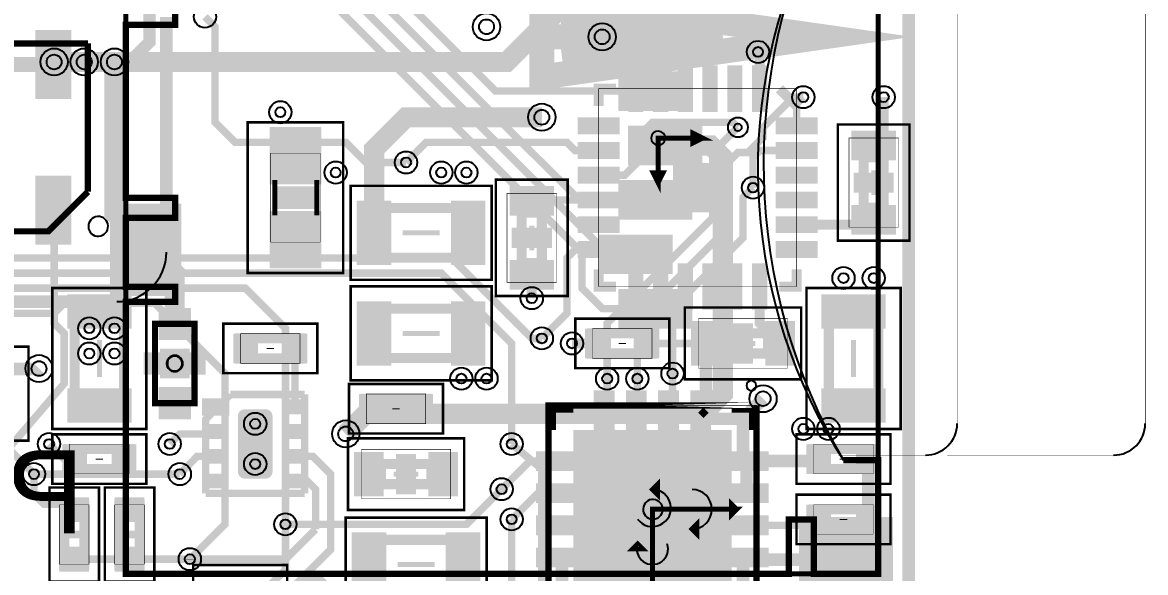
# Model space of a CAD drawing. Extents: x -347 to 2944, y -33 to 1648.
# Drawn here: x 2051 to 2944, y 454 to 891 of the extents above; entities that cross this region are included whole.
import ezdxf

# ---------------------------------------------------------------- set-up
doc = ezdxf.new("R2010")
doc.units = 9
for name, color, linetype, true_color in [('BoardOutline', 7, 'Continuous', 0xff00ff), ('BottomLayer', 7, 'Continuous', 0x0000ff), ('BottomPasteMaskLayer', 7, 'Continuous', 0x800000), ('BottomSilkLayer', 7, 'Continuous', 0x808000), ('BottomSolderMaskLayer', 7, 'Continuous', 0xaa00ff), ('Document', 7, 'Continuous', 0xffffff), ('Hole', 7, 'Continuous', 0x222222), ('Inner2', 7, 'Continuous', 0x008000), ('Inner3', 7, 'Continuous', 0x00ff00), ('Multi-Layer', 7, 'Continuous', 0xc0c0c0), ('TopLayer', 7, 'Continuous', 0xff0000), ('TopPasteMaskLayer', 7, 'Continuous', 0x808080), ('TopSilkLayer', 7, 'Continuous', 0xffff00), ('TopSolderMaskLayer', 7, 'Continuous', 0x800080)]:
    doc.layers.add(name, color=color, linetype=linetype, true_color=true_color)
doc.styles.get("Standard").update_dxf_attribs({"font": 'arial.ttf'})

msp = doc.modelspace()

# ---------------------------------------------------------------- hatches: boundary and pattern name
at = {"layer": 'BottomLayer'}
for points in [[(2532.64, 864.41), (2532.64, 895.9), (2591.7, 895.9), (2591.7, 864.41)], [(2061.52, 832.48), (2061.52, 883.66), (2089.08, 883.66), (2089.08, 832.48)], [(2524.77, 821.1), (2524.77, 852.6), (2583.82, 852.6), (2583.82, 821.1)], [(2532.64, 777.79), (2532.64, 809.29), (2591.7, 809.29), (2591.7, 777.79)], [(2061.52, 716.34), (2061.52, 767.52), (2089.08, 767.52), (2089.08, 716.34)], [(2524.77, 734.49), (2524.77, 765.98), (2583.82, 765.98), (2583.82, 734.49)], [(2121.22, 675.04), (2121.22, 745.91), (2176.34, 745.91), (2176.34, 675.04)], [(2509.02, 691.18), (2509.02, 722.68), (2568.07, 722.68), (2568.07, 691.18)], [(2524.77, 647.87), (2524.77, 679.37), (2583.82, 679.37), (2583.82, 647.87)], [(2668.47, 442.76), (2668.47, 497.87), (2743.27, 497.87), (2743.27, 442.76)]]:
    msp.add_hatch(color=256, dxfattribs=at).paths.add_polyline_path(points)
at = {"layer": 'BottomPasteMaskLayer'}
for points in [[(2061.52, 832.48), (2061.52, 883.66), (2089.08, 883.66), (2089.08, 832.48)], [(2061.52, 716.34), (2061.52, 767.52), (2089.08, 767.52), (2089.08, 716.34)], [(2121.22, 675.04), (2121.22, 745.91), (2176.34, 745.91), (2176.34, 675.04)]]:
    msp.add_hatch(color=256, dxfattribs=at).paths.add_polyline_path(points)
at = {"layer": 'BottomSolderMaskLayer'}
for points in [[(2060.98, 830.62), (2060.98, 885.52), (2089.62, 885.52), (2089.62, 830.62)], [(2060.98, 714.48), (2060.98, 769.38), (2089.62, 769.38), (2089.62, 714.48)], [(2120.44, 673.75), (2120.44, 747.19), (2177.12, 747.19), (2177.12, 673.75)], [(2183.82, 631.83), (2183.82, 608.17), (2160.18, 608.17), (2160.18, 631.83)]]:
    msp.add_hatch(color=256, dxfattribs=at).paths.add_polyline_path(points)
at = {"layer": 'Document'}
for points in [[(2739.99, 780), (2739.99, 792), (2715.99, 792), (2715.99, 780)], [(2739.99, 780), (2739.99, 792), (2715.99, 792), (2715.99, 780)], [(2249.5, 785), (2249.5, 765.31), (2286.9, 765.31), (2286.9, 785)], [(2568.31, 779.68), (2568.31, 740.31), (2607.68, 740.31), (2607.68, 779.68)], [(2576.18, 771.81), (2576.18, 748.19), (2599.81, 748.19), (2599.81, 771.81)], [(2743.99, 756), (2743.99, 772), (2711.99, 772), (2711.99, 756)], [(2739.81, 756.13), (2739.81, 771.87), (2716.18, 771.87), (2716.18, 756.13)], [(2256.18, 759.87), (2256.18, 744.13), (2279.81, 744.13), (2279.81, 759.87)], [(2328.63, 700.33), (2344.37, 700.33), (2344.37, 747.67), (2328.63, 747.67)], [(2391.62, 700.33), (2407.37, 700.33), (2407.37, 747.67), (2391.62, 747.67)], [(2444, 748), (2444, 736), (2468, 736), (2468, 748)], [(2739.99, 736), (2739.99, 748), (2715.99, 748), (2715.99, 736)], [(2249.5, 739), (2249.5, 719.31), (2286.9, 719.31), (2286.9, 739)], [(2440, 728), (2440, 712), (2472, 712), (2472, 728)], [(2444.18, 727.87), (2444.18, 712.13), (2467.81, 712.13), (2467.81, 727.87)], [(2444, 704), (2444, 692), (2468, 692), (2468, 704)], [(2444, 704), (2444, 692), (2468, 692), (2468, 704)], [(2135.67, 647.62), (2135.67, 663.37), (2088.33, 663.37), (2088.33, 647.62)], [(2328.63, 620.33), (2344.37, 620.33), (2344.37, 667.67), (2328.63, 667.67)], [(2391.62, 620.33), (2407.37, 620.33), (2407.37, 667.67), (2391.62, 667.67)], [(2735.66, 647.62), (2735.66, 663.37), (2688.33, 663.37), (2688.33, 647.62)], [(2232, 644), (2220, 644), (2220, 620), (2232, 620)], [(2276, 644), (2264, 644), (2264, 620), (2276, 620)], [(2511.99, 648), (2500, 648), (2500, 624), (2511.99, 624)], [(2555.99, 648), (2543.99, 648), (2543.99, 624), (2555.99, 624)], [(2595.99, 624), (2607.99, 624), (2607.99, 648), (2595.99, 648)], [(2615.99, 620), (2631.99, 620), (2631.99, 652), (2615.99, 652)], [(2616.12, 624.19), (2631.86, 624.19), (2631.86, 647.81), (2616.12, 647.81)], [(2639.99, 624), (2651.99, 624), (2651.99, 648), (2639.99, 648)], [(2639.99, 624), (2651.99, 624), (2651.99, 648), (2639.99, 648)], [(2135.67, 584.63), (2135.67, 600.38), (2088.33, 600.38), (2088.33, 584.63)], [(2735.66, 584.63), (2735.66, 600.38), (2688.33, 600.38), (2688.33, 584.63)], [(2320, 572), (2332, 572), (2332, 596), (2320, 596)], [(2364, 572), (2376, 572), (2376, 596), (2364, 596)], [(2489, 566.99), (2489, 441.01), (2614.99, 441.01), (2614.99, 566.99)], [(2096, 556), (2084, 556), (2084, 532), (2096, 532)], [(2140, 556), (2128, 556), (2128, 532), (2140, 532)], [(2675.99, 532), (2687.99, 532), (2687.99, 556), (2675.99, 556)], [(2719.99, 532), (2731.99, 532), (2731.99, 556), (2719.99, 556)], [(2348, 516), (2364, 516), (2364, 548), (2348, 548)], [(2328, 520), (2340, 520), (2340, 544), (2328, 544)], [(2348.13, 520.19), (2363.87, 520.19), (2363.87, 543.81), (2348.13, 543.81)], [(2372, 520), (2384, 520), (2384, 544), (2372, 544)], [(2372, 520), (2384, 520), (2384, 544), (2372, 544)], [(2080, 512), (2080, 500), (2104, 500), (2104, 512)], [(2124, 512), (2124, 500), (2148, 500), (2148, 512)], [(2675.99, 484), (2687.99, 484), (2687.99, 508), (2675.99, 508)], [(2719.99, 484), (2731.99, 484), (2731.99, 508), (2719.99, 508)], [(2324.63, 436.33), (2340.37, 436.33), (2340.37, 483.67), (2324.63, 483.67)], [(2387.62, 436.33), (2403.37, 436.33), (2403.37, 483.67), (2387.62, 483.67)], [(2080, 468), (2080, 456), (2104, 456), (2104, 468)], [(2124, 468), (2124, 456), (2148, 456), (2148, 468)]]:
    msp.add_hatch(color=256, dxfattribs=at).paths.add_polyline_path(points)
at = {"layer": 'Multi-Layer'}
msp.add_hatch(color=256, dxfattribs=at).paths.add_polyline_path([(2182.82, 630.83), (2182.82, 609.17), (2161.18, 609.17), (2161.18, 630.83)])
at = {"layer": 'TopLayer'}
for points in [[(2533.07, 822.99), (2533.07, 854.49), (2544.49, 854.49), (2544.49, 822.99)], [(2552.76, 822.99), (2552.76, 854.49), (2564.18, 854.49), (2564.18, 822.99)], [(2572.44, 822.99), (2572.44, 854.49), (2583.86, 854.49), (2583.86, 822.99)], [(2592.13, 822.99), (2592.13, 854.49), (2603.55, 854.49), (2603.55, 822.99)], [(2611.81, 822.99), (2611.81, 854.49), (2623.23, 854.49), (2623.23, 822.99)], [(2631.5, 822.99), (2631.5, 854.49), (2642.92, 854.49), (2642.92, 822.99)], [(2493.5, 814.92), (2525, 814.92), (2525, 803.5), (2493.5, 803.5)], [(2682.48, 803.5), (2650.98, 803.5), (2650.98, 814.92), (2682.48, 814.92)], [(2287.68, 807.12), (2287.68, 763.8), (2248.32, 763.8), (2248.32, 807.12)], [(2710.28, 781.71), (2710.28, 805.34), (2745.71, 805.34), (2745.71, 781.71)], [(2493.5, 795.24), (2525, 795.24), (2525, 783.82), (2493.5, 783.82)], [(2682.48, 783.82), (2650.98, 783.82), (2650.98, 795.24), (2682.48, 795.24)], [(2568.31, 779.68), (2568.31, 740.31), (2607.68, 740.31), (2607.68, 779.68)], [(2493.5, 775.55), (2525, 775.55), (2525, 764.13), (2493.5, 764.13)], [(2682.48, 764.13), (2650.98, 764.13), (2650.98, 775.55), (2682.48, 775.55)], [(2473.71, 761.34), (2473.71, 737.72), (2438.28, 737.72), (2438.28, 761.34)], [(2493.5, 755.87), (2525, 755.87), (2525, 744.45), (2493.5, 744.45)], [(2682.48, 744.45), (2650.98, 744.45), (2650.98, 755.87), (2682.48, 755.87)], [(2316.81, 749.59), (2344.37, 749.59), (2344.37, 698.41), (2316.81, 698.41)], [(2391.62, 749.59), (2419.18, 749.59), (2419.18, 698.41), (2391.62, 698.41)], [(2710.28, 722.66), (2710.28, 746.28), (2745.71, 746.28), (2745.71, 722.66)], [(2287.68, 740.19), (2287.68, 696.88), (2248.32, 696.88), (2248.32, 740.19)], [(2493.5, 736.18), (2525, 736.18), (2525, 724.76), (2493.5, 724.76)], [(2682.48, 724.76), (2650.98, 724.76), (2650.98, 736.18), (2682.48, 736.18)], [(2493.5, 716.5), (2525, 716.5), (2525, 705.08), (2493.5, 705.08)], [(2682.48, 705.08), (2650.98, 705.08), (2650.98, 716.5), (2682.48, 716.5)], [(2473.71, 702.28), (2473.71, 678.66), (2438.28, 678.66), (2438.28, 702.28)], [(2544.49, 697.01), (2544.49, 665.51), (2533.07, 665.51), (2533.07, 697.01)], [(2564.18, 697.01), (2564.18, 665.51), (2552.76, 665.51), (2552.76, 697.01)], [(2583.86, 697.01), (2583.86, 665.51), (2572.44, 665.51), (2572.44, 697.01)], [(2603.55, 697.01), (2603.55, 665.51), (2592.13, 665.51), (2592.13, 697.01)], [(2623.23, 697.01), (2623.23, 665.51), (2611.81, 665.51), (2611.81, 697.01)], [(2642.92, 697.01), (2642.92, 665.51), (2631.5, 665.51), (2631.5, 697.01)], [(2086.41, 647.62), (2086.41, 675.18), (2137.59, 675.18), (2137.59, 647.62)], [(2686.4, 647.62), (2686.4, 675.18), (2737.59, 675.18), (2737.59, 647.62)], [(2183.81, 663.3), (2183.81, 639.68), (2160.19, 639.68), (2160.19, 663.3)], [(2316.81, 669.59), (2344.37, 669.59), (2344.37, 618.41), (2316.81, 618.41)], [(2391.62, 669.59), (2419.18, 669.59), (2419.18, 618.41), (2391.62, 618.41)], [(2582.66, 653.72), (2606.28, 653.72), (2606.28, 618.28), (2582.66, 618.28)], [(2641.71, 653.72), (2665.33, 653.72), (2665.33, 618.28), (2641.71, 618.28)], [(2238.15, 620.19), (2218.47, 620.19), (2218.47, 643.81), (2238.15, 643.81)], [(2277.52, 620.19), (2257.84, 620.19), (2257.84, 643.81), (2277.52, 643.81)], [(2518.15, 624.19), (2498.47, 624.19), (2498.47, 647.81), (2518.15, 647.81)], [(2557.52, 624.19), (2537.84, 624.19), (2537.84, 647.81), (2557.52, 647.81)], [(2164.12, 627.88), (2164.12, 612.12), (2148.38, 612.12), (2148.38, 627.88)], [(2195.61, 627.88), (2195.61, 612.12), (2179.87, 612.12), (2179.87, 627.88)], [(2086.41, 572.82), (2086.41, 600.38), (2137.59, 600.38), (2137.59, 572.82)], [(2183.81, 600.31), (2183.81, 576.69), (2160.19, 576.69), (2160.19, 600.31)], [(2686.4, 572.82), (2686.4, 600.38), (2737.59, 600.38), (2737.59, 572.82)], [(2194.66, 591.44), (2214.34, 591.44), (2214.34, 579.62), (2194.66, 579.62)], [(2257.65, 589.07), (2257.67, 589.35), (2257.72, 589.63), (2257.8, 589.91), (2257.92, 590.17), (2258.07, 590.41), (2258.24, 590.64), (2258.44, 590.84), (2258.67, 591.01), (2258.91, 591.16), (2259.17, 591.28), (2259.45, 591.36), (2259.73, 591.41), (2260.01, 591.43), (2274.97, 591.43), (2275.26, 591.41), (2275.54, 591.36), (2275.81, 591.28), (2276.07, 591.16), (2276.31, 591.01), (2276.54, 590.84), (2276.74, 590.64), (2276.92, 590.41), (2277.06, 590.17), (2277.18, 589.91), (2277.27, 589.63), (2277.32, 589.35), (2277.33, 589.07), (2277.33, 581.98), (2277.32, 581.7), (2277.27, 581.42), (2277.18, 581.15), (2277.06, 580.89), (2276.92, 580.64), (2276.74, 580.42), (2276.54, 580.21), (2276.31, 580.04), (2276.07, 579.89), (2275.81, 579.77), (2275.54, 579.69), (2275.26, 579.64), (2274.97, 579.62), (2260.01, 579.62), (2259.73, 579.64), (2259.45, 579.69), (2259.17, 579.77), (2258.91, 579.89), (2258.67, 580.04), (2258.44, 580.21), (2258.24, 580.42), (2258.07, 580.64), (2257.92, 580.89), (2257.8, 581.15), (2257.72, 581.42), (2257.67, 581.7), (2257.65, 581.98)], [(2318.47, 595.81), (2338.15, 595.81), (2338.15, 572.19), (2318.47, 572.19)], [(2357.84, 595.81), (2377.52, 595.81), (2377.52, 572.19), (2357.84, 572.19)], [(2521.49, 596.51), (2521.49, 561.09), (2505.74, 561.09), (2505.74, 596.51)], [(2547.08, 596.51), (2547.08, 561.09), (2531.32, 561.09), (2531.32, 596.51)], [(2572.66, 596.51), (2572.66, 561.09), (2556.91, 561.09), (2556.91, 596.51)], [(2598.25, 596.51), (2598.25, 561.09), (2582.51, 561.09), (2582.51, 596.51)], [(2222.22, 578.05), (2222.26, 578.71), (2222.38, 579.37), (2222.57, 580), (2222.85, 580.61), (2223.19, 581.18), (2223.6, 581.7), (2224.07, 582.17), (2224.6, 582.58), (2225.17, 582.93), (2225.77, 583.2), (2226.41, 583.4), (2227.06, 583.52), (2227.73, 583.56), (2244.26, 583.56), (2244.93, 583.52), (2245.58, 583.4), (2246.22, 583.2), (2246.82, 582.93), (2247.39, 582.58), (2247.92, 582.17), (2248.39, 581.7), (2248.8, 581.18), (2249.14, 580.61), (2249.42, 580), (2249.61, 579.37), (2249.73, 578.71), (2249.78, 578.05), (2249.78, 533.95), (2249.73, 533.29), (2249.61, 532.63), (2249.42, 532), (2249.14, 531.39), (2248.8, 530.82), (2248.39, 530.3), (2247.92, 529.83), (2247.39, 529.42), (2246.82, 529.07), (2246.22, 528.8), (2245.58, 528.6), (2244.93, 528.48), (2244.26, 528.44), (2227.73, 528.44), (2227.06, 528.48), (2226.41, 528.6), (2225.77, 528.8), (2225.17, 529.07), (2224.6, 529.42), (2224.07, 529.83), (2223.6, 530.3), (2223.19, 530.82), (2222.85, 531.39), (2222.57, 532), (2222.38, 532.63), (2222.26, 533.29), (2222.22, 533.95)], [(2194.66, 569.38), (2194.67, 569.67), (2194.73, 569.95), (2194.81, 570.22), (2194.93, 570.48), (2195.08, 570.73), (2195.25, 570.95), (2195.45, 571.15), (2195.68, 571.33), (2195.92, 571.48), (2196.18, 571.59), (2196.45, 571.68), (2196.73, 571.73), (2197.02, 571.75), (2211.98, 571.75), (2212.26, 571.73), (2212.55, 571.68), (2212.82, 571.59), (2213.08, 571.48), (2213.32, 571.33), (2213.55, 571.15), (2213.75, 570.95), (2213.92, 570.73), (2214.07, 570.48), (2214.19, 570.22), (2214.27, 569.95), (2214.32, 569.67), (2214.34, 569.38), (2214.34, 562.3), (2214.32, 562.01), (2214.27, 561.73), (2214.19, 561.46), (2214.07, 561.2), (2213.92, 560.96), (2213.75, 560.73), (2213.55, 560.53), (2213.32, 560.35), (2213.08, 560.21), (2212.82, 560.09), (2212.55, 560), (2212.26, 559.95), (2211.98, 559.94), (2197.02, 559.94), (2196.73, 559.95), (2196.45, 560), (2196.18, 560.09), (2195.92, 560.21), (2195.68, 560.35), (2195.45, 560.53), (2195.25, 560.73), (2195.08, 560.96), (2194.93, 561.2), (2194.81, 561.46), (2194.73, 561.73), (2194.67, 562.01), (2194.66, 562.3)], [(2257.65, 569.38), (2257.67, 569.67), (2257.72, 569.95), (2257.8, 570.22), (2257.92, 570.48), (2258.07, 570.73), (2258.24, 570.95), (2258.44, 571.15), (2258.67, 571.33), (2258.91, 571.48), (2259.17, 571.59), (2259.45, 571.68), (2259.73, 571.73), (2260.01, 571.75), (2274.97, 571.75), (2275.26, 571.73), (2275.54, 571.68), (2275.81, 571.59), (2276.07, 571.48), (2276.31, 571.33), (2276.54, 571.15), (2276.74, 570.95), (2276.92, 570.73), (2277.06, 570.48), (2277.18, 570.22), (2277.27, 569.95), (2277.32, 569.67), (2277.33, 569.38), (2277.33, 562.3), (2277.32, 562.01), (2277.27, 561.73), (2277.18, 561.46), (2277.06, 561.2), (2276.92, 560.96), (2276.74, 560.73), (2276.54, 560.53), (2276.31, 560.35), (2276.07, 560.21), (2275.81, 560.09), (2275.54, 560), (2275.26, 559.95), (2274.97, 559.94), (2260.01, 559.94), (2259.73, 559.95), (2259.45, 560), (2259.17, 560.09), (2258.91, 560.21), (2258.67, 560.35), (2258.44, 560.53), (2258.24, 560.73), (2258.07, 560.96), (2257.92, 561.2), (2257.8, 561.46), (2257.72, 561.73), (2257.67, 562.01), (2257.65, 562.3)], [(2102.15, 532.19), (2082.47, 532.19), (2082.47, 555.81), (2102.15, 555.81)], [(2141.52, 532.19), (2121.84, 532.19), (2121.84, 555.81), (2141.52, 555.81)], [(2674.47, 555.81), (2694.15, 555.81), (2694.15, 532.19), (2674.47, 532.19)], [(2713.84, 555.81), (2733.52, 555.81), (2733.52, 532.19), (2713.84, 532.19)], [(2194.66, 549.7), (2194.67, 549.98), (2194.73, 550.26), (2194.81, 550.54), (2194.93, 550.8), (2195.08, 551.04), (2195.25, 551.27), (2195.45, 551.47), (2195.68, 551.64), (2195.92, 551.79), (2196.18, 551.91), (2196.45, 551.99), (2196.73, 552.04), (2197.02, 552.06), (2211.98, 552.06), (2212.26, 552.04), (2212.55, 551.99), (2212.82, 551.91), (2213.08, 551.79), (2213.32, 551.64), (2213.55, 551.47), (2213.75, 551.27), (2213.92, 551.04), (2214.07, 550.8), (2214.19, 550.54), (2214.27, 550.26), (2214.32, 549.98), (2214.34, 549.7), (2214.34, 542.61), (2214.32, 542.33), (2214.27, 542.05), (2214.19, 541.78), (2214.07, 541.52), (2213.92, 541.27), (2213.75, 541.05), (2213.55, 540.84), (2213.32, 540.67), (2213.08, 540.52), (2212.82, 540.4), (2212.55, 540.32), (2212.26, 540.27), (2211.98, 540.25), (2197.02, 540.25), (2196.73, 540.27), (2196.45, 540.32), (2196.18, 540.4), (2195.92, 540.52), (2195.68, 540.67), (2195.45, 540.84), (2195.25, 541.05), (2195.08, 541.27), (2194.93, 541.52), (2194.81, 541.78), (2194.73, 542.05), (2194.67, 542.33), (2194.66, 542.61)], [(2257.65, 549.7), (2257.67, 549.98), (2257.72, 550.26), (2257.8, 550.54), (2257.92, 550.8), (2258.07, 551.04), (2258.24, 551.27), (2258.44, 551.47), (2258.67, 551.64), (2258.91, 551.79), (2259.17, 551.91), (2259.45, 551.99), (2259.73, 552.04), (2260.01, 552.06), (2274.97, 552.06), (2275.26, 552.04), (2275.54, 551.99), (2275.81, 551.91), (2276.07, 551.79), (2276.31, 551.64), (2276.54, 551.47), (2276.74, 551.27), (2276.92, 551.04), (2277.06, 550.8), (2277.18, 550.54), (2277.27, 550.26), (2277.32, 549.98), (2277.33, 549.7), (2277.33, 542.61), (2277.32, 542.33), (2277.27, 542.05), (2277.18, 541.78), (2277.06, 541.52), (2276.92, 541.27), (2276.74, 541.05), (2276.54, 540.84), (2276.31, 540.67), (2276.07, 540.52), (2275.81, 540.4), (2275.54, 540.32), (2275.26, 540.27), (2274.97, 540.25), (2260.01, 540.25), (2259.73, 540.27), (2259.45, 540.32), (2259.17, 540.4), (2258.91, 540.52), (2258.67, 540.67), (2258.44, 540.84), (2258.24, 541.05), (2258.07, 541.27), (2257.92, 541.52), (2257.8, 541.78), (2257.72, 542.05), (2257.67, 542.33), (2257.65, 542.61)], [(2314.66, 549.72), (2338.28, 549.72), (2338.28, 514.28), (2314.66, 514.28)], [(2373.71, 549.72), (2397.33, 549.72), (2397.33, 514.28), (2373.71, 514.28)], [(2494.91, 550.26), (2494.91, 534.51), (2459.48, 534.51), (2459.48, 550.26)], [(2644.51, 550.26), (2644.51, 534.51), (2609.08, 534.51), (2609.08, 550.26)], [(2194.66, 530.01), (2194.67, 530.3), (2194.73, 530.58), (2194.81, 530.85), (2194.93, 531.11), (2195.08, 531.36), (2195.25, 531.58), (2195.45, 531.78), (2195.68, 531.96), (2195.92, 532.11), (2196.18, 532.22), (2196.45, 532.31), (2196.73, 532.36), (2197.02, 532.38), (2211.98, 532.38), (2212.26, 532.36), (2212.55, 532.31), (2212.82, 532.22), (2213.08, 532.11), (2213.32, 531.96), (2213.55, 531.78), (2213.75, 531.58), (2213.92, 531.36), (2214.07, 531.11), (2214.19, 530.85), (2214.27, 530.58), (2214.32, 530.3), (2214.34, 530.01), (2214.34, 522.93), (2214.32, 522.64), (2214.27, 522.36), (2214.19, 522.09), (2214.07, 521.83), (2213.92, 521.59), (2213.75, 521.36), (2213.55, 521.16), (2213.32, 520.98), (2213.08, 520.84), (2212.82, 520.72), (2212.55, 520.63), (2212.26, 520.58), (2211.98, 520.57), (2197.02, 520.57), (2196.73, 520.58), (2196.45, 520.63), (2196.18, 520.72), (2195.92, 520.84), (2195.68, 520.98), (2195.45, 521.16), (2195.25, 521.36), (2195.08, 521.59), (2194.93, 521.83), (2194.81, 522.09), (2194.73, 522.36), (2194.67, 522.64), (2194.66, 522.93)], [(2257.65, 530.01), (2257.67, 530.3), (2257.72, 530.58), (2257.8, 530.85), (2257.92, 531.11), (2258.07, 531.36), (2258.24, 531.58), (2258.44, 531.78), (2258.67, 531.96), (2258.91, 532.11), (2259.17, 532.22), (2259.45, 532.31), (2259.73, 532.36), (2260.01, 532.38), (2274.97, 532.38), (2275.26, 532.36), (2275.54, 532.31), (2275.81, 532.22), (2276.07, 532.11), (2276.31, 531.96), (2276.54, 531.78), (2276.74, 531.58), (2276.92, 531.36), (2277.06, 531.11), (2277.18, 530.85), (2277.27, 530.58), (2277.32, 530.3), (2277.33, 530.01), (2277.33, 522.93), (2277.32, 522.64), (2277.27, 522.36), (2277.18, 522.09), (2277.06, 521.83), (2276.92, 521.59), (2276.74, 521.36), (2276.54, 521.16), (2276.31, 520.98), (2276.07, 520.84), (2275.81, 520.72), (2275.54, 520.63), (2275.26, 520.58), (2274.97, 520.57), (2260.01, 520.57), (2259.73, 520.58), (2259.45, 520.63), (2259.17, 520.72), (2258.91, 520.84), (2258.67, 520.98), (2258.44, 521.16), (2258.24, 521.36), (2258.07, 521.59), (2257.92, 521.83), (2257.8, 522.09), (2257.72, 522.36), (2257.67, 522.64), (2257.65, 522.93)], [(2494.91, 524.67), (2494.91, 508.92), (2459.48, 508.92), (2459.48, 524.67)], [(2644.51, 524.67), (2644.51, 508.92), (2609.08, 508.92), (2609.08, 524.67)], [(2103.81, 513.53), (2103.81, 493.84), (2080.18, 493.84), (2080.18, 513.53)], [(2147.81, 513.53), (2147.81, 493.84), (2124.18, 493.84), (2124.18, 513.53)], [(2674.47, 507.81), (2694.15, 507.81), (2694.15, 484.19), (2674.47, 484.19)], [(2713.84, 507.81), (2733.52, 507.81), (2733.52, 484.19), (2713.84, 484.19)], [(2494.91, 499.08), (2494.91, 483.33), (2459.48, 483.33), (2459.48, 499.08)], [(2644.51, 499.08), (2644.51, 483.33), (2609.08, 483.33), (2609.08, 499.08)], [(2312.81, 485.59), (2340.37, 485.59), (2340.37, 434.41), (2312.81, 434.41)], [(2387.62, 485.59), (2415.18, 485.59), (2415.18, 434.41), (2387.62, 434.41)], [(2103.81, 474.16), (2103.81, 454.47), (2080.18, 454.47), (2080.18, 474.16)], [(2147.81, 474.16), (2147.81, 454.47), (2124.18, 454.47), (2124.18, 474.16)], [(2494.91, 473.49), (2494.91, 457.74), (2459.48, 457.74), (2459.48, 473.49)], [(2644.51, 473.49), (2644.51, 457.74), (2609.08, 457.74), (2609.08, 473.49)]]:
    msp.add_hatch(color=256, dxfattribs=at).paths.add_polyline_path(points)
at = {"layer": 'TopPasteMaskLayer'}
for points in [[(2533.07, 822.99), (2533.07, 854.49), (2544.49, 854.49), (2544.49, 822.99)], [(2552.76, 822.99), (2552.76, 854.49), (2564.18, 854.49), (2564.18, 822.99)], [(2572.44, 822.99), (2572.44, 854.49), (2583.86, 854.49), (2583.86, 822.99)], [(2592.13, 822.99), (2592.13, 854.49), (2603.55, 854.49), (2603.55, 822.99)], [(2611.81, 822.99), (2611.81, 854.49), (2623.23, 854.49), (2623.23, 822.99)], [(2631.5, 822.99), (2631.5, 854.49), (2642.92, 854.49), (2642.92, 822.99)], [(2493.5, 814.92), (2525, 814.92), (2525, 803.5), (2493.5, 803.5)], [(2682.48, 803.5), (2650.98, 803.5), (2650.98, 814.92), (2682.48, 814.92)], [(2287.68, 807.12), (2287.68, 763.8), (2248.32, 763.8), (2248.32, 807.12)], [(2493.5, 795.24), (2525, 795.24), (2525, 783.82), (2493.5, 783.82)], [(2682.48, 783.82), (2650.98, 783.82), (2650.98, 795.24), (2682.48, 795.24)], [(2493.5, 775.55), (2525, 775.55), (2525, 764.13), (2493.5, 764.13)], [(2682.48, 764.13), (2650.98, 764.13), (2650.98, 775.55), (2682.48, 775.55)], [(2493.5, 755.87), (2525, 755.87), (2525, 744.45), (2493.5, 744.45)], [(2682.48, 744.45), (2650.98, 744.45), (2650.98, 755.87), (2682.48, 755.87)], [(2287.68, 740.19), (2287.68, 696.88), (2248.32, 696.88), (2248.32, 740.19)], [(2493.5, 736.18), (2525, 736.18), (2525, 724.76), (2493.5, 724.76)], [(2682.48, 724.76), (2650.98, 724.76), (2650.98, 736.18), (2682.48, 736.18)], [(2493.5, 716.5), (2525, 716.5), (2525, 705.08), (2493.5, 705.08)], [(2682.48, 705.08), (2650.98, 705.08), (2650.98, 716.5), (2682.48, 716.5)], [(2544.49, 697.01), (2544.49, 665.51), (2533.07, 665.51), (2533.07, 697.01)], [(2564.18, 697.01), (2564.18, 665.51), (2552.76, 665.51), (2552.76, 697.01)], [(2583.86, 697.01), (2583.86, 665.51), (2572.44, 665.51), (2572.44, 697.01)], [(2603.55, 697.01), (2603.55, 665.51), (2592.13, 665.51), (2592.13, 697.01)], [(2623.23, 697.01), (2623.23, 665.51), (2611.81, 665.51), (2611.81, 697.01)], [(2642.92, 697.01), (2642.92, 665.51), (2631.5, 665.51), (2631.5, 697.01)], [(2183.81, 663.3), (2183.81, 639.68), (2160.19, 639.68), (2160.19, 663.3)], [(2164.12, 627.88), (2164.12, 612.12), (2148.38, 612.12), (2148.38, 627.88)], [(2195.61, 627.88), (2195.61, 612.12), (2179.87, 612.12), (2179.87, 627.88)], [(2183.81, 600.31), (2183.81, 576.69), (2160.19, 576.69), (2160.19, 600.31)], [(2194.66, 591.44), (2214.34, 591.44), (2214.34, 579.62), (2194.66, 579.62)], [(2521.49, 596.51), (2521.49, 561.09), (2505.74, 561.09), (2505.74, 596.51)], [(2547.08, 596.51), (2547.08, 561.09), (2531.32, 561.09), (2531.32, 596.51)], [(2572.66, 596.51), (2572.66, 561.09), (2556.91, 561.09), (2556.91, 596.51)], [(2598.25, 596.51), (2598.25, 561.09), (2582.51, 561.09), (2582.51, 596.51)]]:
    msp.add_hatch(color=256, dxfattribs=at).paths.add_polyline_path(points)
at = {"layer": 'TopSilkLayer'}
for points in [[(2253, 761), (2253, 743), (2283, 743), (2283, 761)], [(2080.18, 487), (2080.18, 481), (2103.81, 481), (2103.81, 487)], [(2124.18, 487), (2124.18, 481), (2147.81, 481), (2147.81, 487)]]:
    msp.add_hatch(color=256, dxfattribs=at).paths.add_polyline_path(points)
at = {"layer": 'TopSolderMaskLayer'}
for points in [[(2532.71, 820.23), (2532.71, 857.25), (2544.85, 857.25), (2544.85, 820.23)], [(2552.4, 820.23), (2552.4, 857.25), (2564.54, 857.25), (2564.54, 820.23)], [(2572.08, 820.23), (2572.08, 857.25), (2584.22, 857.25), (2584.22, 820.23)], [(2591.77, 820.23), (2591.77, 857.25), (2603.91, 857.25), (2603.91, 820.23)], [(2611.45, 820.23), (2611.45, 857.25), (2623.59, 857.25), (2623.59, 820.23)], [(2631.14, 820.23), (2631.14, 857.25), (2643.28, 857.25), (2643.28, 820.23)], [(2492.5, 815.92), (2526, 815.92), (2526, 802.5), (2492.5, 802.5)], [(2683.48, 802.5), (2649.98, 802.5), (2649.98, 815.92), (2683.48, 815.92)], [(2288.59, 808.22), (2288.59, 762.7), (2247.41, 762.7), (2247.41, 808.22)], [(2492.5, 796.24), (2526, 796.24), (2526, 782.82), (2492.5, 782.82)], [(2683.48, 782.82), (2649.98, 782.82), (2649.98, 796.24), (2683.48, 796.24)], [(2492.5, 776.55), (2526, 776.55), (2526, 763.13), (2492.5, 763.13)], [(2683.48, 763.13), (2649.98, 763.13), (2649.98, 776.55), (2683.48, 776.55)], [(2492.5, 756.87), (2526, 756.87), (2526, 743.45), (2492.5, 743.45)], [(2683.48, 743.45), (2649.98, 743.45), (2649.98, 756.87), (2683.48, 756.87)], [(2288.59, 741.29), (2288.59, 695.77), (2247.41, 695.77), (2247.41, 741.29)], [(2492.5, 737.18), (2526, 737.18), (2526, 723.76), (2492.5, 723.76)], [(2683.48, 723.76), (2649.98, 723.76), (2649.98, 737.18), (2683.48, 737.18)], [(2492.5, 717.5), (2526, 717.5), (2526, 704.08), (2492.5, 704.08)], [(2683.48, 704.08), (2649.98, 704.08), (2649.98, 717.5), (2683.48, 717.5)], [(2544.85, 699.77), (2544.85, 662.75), (2532.71, 662.75), (2532.71, 699.77)], [(2564.54, 699.77), (2564.54, 662.75), (2552.4, 662.75), (2552.4, 699.77)], [(2584.22, 699.77), (2584.22, 662.75), (2572.08, 662.75), (2572.08, 699.77)], [(2603.91, 699.77), (2603.91, 662.75), (2591.77, 662.75), (2591.77, 699.77)], [(2623.59, 699.77), (2623.59, 662.75), (2611.45, 662.75), (2611.45, 699.77)], [(2643.28, 699.77), (2643.28, 662.75), (2631.14, 662.75), (2631.14, 699.77)], [(2184.81, 664.3), (2184.81, 638.68), (2159.19, 638.68), (2159.19, 664.3)], [(2165.12, 628.88), (2165.12, 611.12), (2147.38, 611.12), (2147.38, 628.88)], [(2183.82, 631.83), (2183.82, 608.17), (2160.18, 608.17), (2160.18, 631.83)], [(2196.61, 628.88), (2196.61, 611.12), (2178.87, 611.12), (2178.87, 628.88)], [(2184.81, 601.31), (2184.81, 575.69), (2159.19, 575.69), (2159.19, 601.31)], [(2521.93, 598.76), (2521.93, 558.84), (2505.29, 558.84), (2505.29, 598.76)], [(2547.52, 598.76), (2547.52, 558.84), (2530.88, 558.84), (2530.88, 598.76)], [(2573.11, 598.76), (2573.11, 558.84), (2556.47, 558.84), (2556.47, 598.76)], [(2598.7, 598.76), (2598.7, 558.84), (2582.06, 558.84), (2582.06, 598.76)], [(2193.66, 592.44), (2215.34, 592.44), (2215.34, 578.62), (2193.66, 578.62)]]:
    msp.add_hatch(color=256, dxfattribs=at).paths.add_polyline_path(points)

# ---------------------------------------------------------------- linework, layer by layer
at = {"layer": 'BoardOutline', "const_width": 10}
msp.add_lwpolyline([(2755.9, 1566.93), (2755.9, 27.56)], dxfattribs=at)
at = {"layer": 'BottomLayer'}
for points, const_width in [([(2554.29, 836.85), (2427.14, 836.85), (2188, 1076), (1612, 1076), (1600, 1064), (1456, 1064), (1452, 1060)], 6), ([(2554.29, 750.23), (2493.76, 750.23), (2180, 1064), (1628, 1064), (1624, 1064), (1612, 1052), (1476, 1052), (1460, 1036), (1392, 1036)], 6), ([(2538.55, 706.93), (2517.07, 706.93), (2172, 1052), (1640, 1052), (1628, 1040), (1492, 1040), (1484, 1032)], 6), ([(1508, 1020), (1516, 1028), (1640, 1028), (1652, 1040), (2164, 1040), (2496, 708), (2496, 680), (2512.37, 663.62), (2554.29, 663.62)], 6), ([(2511.99, 880), (2511.84, 880.16), (2562.17, 880.16)], 16), ([(2032, 858.07), (2075.3, 858.07)], 12), ([(2562.17, 793.54), (2598.45, 793.54), (2607.99, 784), (2607.99, 596), (2591.99, 580), (2324, 580), (2308, 564)], 16), ([(1984, 548), (2036, 548), (2084, 604), (2084, 644), (2076, 652), (2076, 741.23), (2075.3, 741.93)], 6)]:
    msp.add_lwpolyline(points, dxfattribs=dict(at, const_width=const_width))
at = {"layer": 'BottomSilkLayer'}
for points, const_width in [([(2165.35, 895.67), (2165.35, 708.66)], 10), ([(2133.04, 756.73), (2133.04, 884.68)], 5), ([(2102.86, 756.69), (2102.86, 874.8)], 5), ([(2125.98, 669.29), (1938.97, 669.29)], 10), ([(2640.91, 452.6), (2133.04, 452.6), (2133.04, 659.29)], 5)]:
    msp.add_lwpolyline(points, dxfattribs=dict(at, const_width=const_width))
for centre, radius, start, end in [((3065.32, 775.2), 429.5, 155.25045, 212.70246), ((2111.09, 729.15), 7.87, 93.83608, 92.52358), ((2125.98, 708.66), 39.37, 270, 0)]:
    msp.add_arc(centre, radius, start, end, dxfattribs=at)
at = {"layer": 'BottomSolderMaskLayer'}
for points in [[(2165.54, 620.01), (2165.54, 619.99)], [(2178.46, 620.01), (2178.46, 619.99)]]:
    msp.add_lwpolyline(points, close=True, dxfattribs=at)
for centre, start, end in [((2172, 619.99), 360, 540), ((2172, 620.01), 540, 360)]:
    msp.add_arc(centre, 6.46, start, end, dxfattribs=at)
at = {"layer": 'Document'}
for points, const_width in [([(2731.46, 452.6), (2731.46, 1015.59), (2133.04, 1015.59), (2133.04, 452.6), (2731.46, 452.6)], 3.94), ([(2666.73, 681.26), (2666.73, 838.74), (2509.25, 838.74), (2509.25, 681.26), (2666.73, 681.26)], 0.39), ([(2306, 812), (2306, 692), (2230, 692), (2230, 812), (2306, 812)], 2), ([(2699.45, 717.74), (2699.45, 810.26), (2756.54, 810.26), (2756.54, 717.74), (2699.45, 717.74)], 2), ([(2708.31, 728.57), (2708.31, 799.43), (2747.68, 799.43), (2747.68, 728.57), (2708.31, 728.57)], 0.39), ([(2287.68, 716.57), (2248.31, 716.57), (2248.31, 787.43), (2287.68, 787.43), (2287.68, 716.57)], 0.39), ([(2311.89, 761.4), (2424.1, 761.4), (2424.1, 686.6), (2311.89, 686.6), (2311.89, 761.4)], 2), ([(2484.54, 766.26), (2484.54, 673.74), (2427.45, 673.74), (2427.45, 766.26), (2484.54, 766.26)], 2), ([(2475.68, 755.43), (2475.68, 684.57), (2436.31, 684.57), (2436.31, 755.43), (2475.68, 755.43)], 0.39), ([(2074.59, 567.9), (2074.59, 680.1), (2149.4, 680.1), (2149.4, 567.9), (2074.59, 567.9)], 2), ([(2311.89, 681.4), (2424.1, 681.4), (2424.1, 606.6), (2311.89, 606.6), (2311.89, 681.4)], 2), ([(2674.59, 567.9), (2674.59, 680.1), (2749.4, 680.1), (2749.4, 567.9), (2674.59, 567.9)], 2), ([(2577.74, 664.54), (2670.25, 664.54), (2670.25, 607.46), (2577.74, 607.46), (2577.74, 664.54)], 2), ([(2285.4, 612.31), (2210.59, 612.31), (2210.59, 651.68), (2285.4, 651.68), (2285.4, 612.31)], 2), ([(2565.4, 616.31), (2490.59, 616.31), (2490.59, 655.68), (2565.4, 655.68), (2565.4, 616.31)], 2), ([(2588.56, 655.68), (2659.43, 655.68), (2659.43, 616.31), (2588.56, 616.31), (2588.56, 655.68)], 0.39), ([(2271.62, 620.19), (2224.37, 620.19), (2224.37, 643.81), (2271.62, 643.81), (2271.62, 620.19)], 0.39), ([(2551.62, 624.19), (2504.37, 624.19), (2504.37, 647.81), (2551.62, 647.81), (2551.62, 624.19)], 0.39), ([(2055.68, 633.4), (2055.68, 558.6), (2016.31, 558.6), (2016.31, 633.4), (2055.68, 633.4)], 2), ([(2310.59, 603.68), (2385.4, 603.68), (2385.4, 564.31), (2310.59, 564.31), (2310.59, 603.68)], 2), ([(2324.37, 595.81), (2371.62, 595.81), (2371.62, 572.19), (2324.37, 572.19), (2324.37, 595.81)], 0.39), ([(2634.67, 586.68), (2469.32, 586.68), (2469.32, 421.32), (2634.67, 421.32), (2634.67, 586.68), (2634.67, 421.32), (2469.32, 421.32), (2469.32, 586.68), (2634.67, 586.68)], 5), ([(2634.67, 586.68), (2634.67, 421.32), (2469.32, 421.32), (2469.32, 586.68), (2634.67, 586.68)], 0.39), ([(2149.4, 524.31), (2074.59, 524.31), (2074.59, 563.68), (2149.4, 563.68), (2149.4, 524.31)], 2), ([(2666.59, 563.68), (2741.4, 563.68), (2741.4, 524.31), (2666.59, 524.31), (2666.59, 563.68)], 2), ([(2135.62, 532.19), (2088.37, 532.19), (2088.37, 555.81), (2135.62, 555.81), (2135.62, 532.19)], 0.39), ([(2309.74, 560.54), (2402.26, 560.54), (2402.26, 503.46), (2309.74, 503.46), (2309.74, 560.54)], 2), ([(2680.37, 555.81), (2727.62, 555.81), (2727.62, 532.19), (2680.37, 532.19), (2680.37, 555.81)], 0.39), ([(2320.56, 551.68), (2391.43, 551.68), (2391.43, 512.31), (2320.56, 512.31), (2320.56, 551.68)], 0.39), ([(2551.99, 519.75), (2555.93, 523.68), (2555.93, 515.81), (2551.99, 519.75)], 3.94), ([(2111.68, 521.4), (2111.68, 446.6), (2072.31, 446.6), (2072.31, 521.4), (2111.68, 521.4)], 2), ([(2155.68, 521.4), (2155.68, 446.6), (2116.31, 446.6), (2116.31, 521.4), (2155.68, 521.4)], 2), ([(2666.59, 515.68), (2741.4, 515.68), (2741.4, 476.31), (2666.59, 476.31), (2666.59, 515.68)], 2), ([(2103.81, 507.62), (2103.81, 460.38), (2080.18, 460.38), (2080.18, 507.62), (2103.81, 507.62)], 0.39), ([(2147.81, 507.62), (2147.81, 460.38), (2124.18, 460.38), (2124.18, 507.62), (2147.81, 507.62)], 0.39), ([(2680.37, 507.81), (2727.62, 507.81), (2727.62, 484.19), (2680.37, 484.19), (2680.37, 507.81)], 0.39), ([(2307.89, 497.4), (2420.1, 497.4), (2420.1, 422.6), (2307.89, 422.6), (2307.89, 497.4)], 2), ([(2583.49, 488.25), (2587.43, 492.19), (2587.43, 484.31), (2583.49, 488.25)], 3.94), ([(2540.18, 476.44), (2544.12, 472.5), (2536.25, 472.5), (2540.18, 476.44)], 3.94), ([(2186.59, 459.68), (2261.4, 459.68), (2261.4, 420.31), (2186.59, 420.31), (2186.59, 459.68)], 2)]:
    msp.add_lwpolyline(points, close=True, dxfattribs=dict(at, const_width=const_width))
for points, const_width in [([(2794.45, 572.29), (2794.45, 964.13)], 0.39), ([(2944.06, 572.29), (2944.06, 964.13)], 0.39), ([(2703.9, 543.15), (2731.46, 543.15), (2731.46, 452.6), (2680.28, 452.6), (2680.28, 495.9), (2660.59, 495.9), (2660.59, 452.6), (2133.04, 452.6), (2133.04, 669.13), (2172.41, 669.13), (2172.41, 680.94), (2133.04, 680.94), (2133.04, 736.06), (2172.41, 736.06), (2172.41, 751.81), (2133.04, 751.81), (2133.04, 889.6), (2172.41, 889.6), (2172.41, 901.42)], 5), ([(2102.86, 874.8), (1961.13, 874.8)], 5), ([(2719.99, 744), (2719.99, 784)], 8), ([(2735.99, 744), (2735.99, 784)], 8), ([(2251.5, 766.01), (2251.5, 737.98)], 4), ([(2285, 766.01), (2285, 737.98)], 4), ([(1961.13, 725.2), (2071.37, 725.2), (2102.86, 756.69)], 5), ([(2344.37, 743.68), (2391.62, 743.68)], 8), ([(2448, 740), (2448, 700)], 8), ([(2464, 740), (2464, 700)], 8), ([(2344.37, 704.31), (2391.62, 704.31)], 8), ([(2344.37, 663.68), (2391.62, 663.68)], 8), ([(2092.31, 600.38), (2092.31, 647.62)], 8), ([(2131.68, 600.38), (2131.68, 647.62)], 8), ([(2268, 640), (2228, 640)], 8), ([(2547.99, 644), (2507.99, 644)], 8), ([(2603.99, 644), (2643.99, 644)], 8), ([(2692.31, 600.38), (2692.31, 647.62)], 8), ([(2731.68, 600.38), (2731.68, 647.62)], 8), ([(2268, 624), (2228, 624)], 8), ([(2344.37, 624.31), (2391.62, 624.31)], 8), ([(2547.99, 628), (2507.99, 628)], 8), ([(2603.99, 628), (2643.99, 628)], 8), ([(2196.63, 516.63), (2196.63, 575.68), (2216.31, 595.37)], 5.91), ([(2275.37, 595.37), (2275.37, 516.63)], 5.91), ([(2328, 592), (2368, 592)], 8), ([(2328, 576), (2368, 576)], 8), ([(2132, 552), (2092, 552)], 8), ([(2683.99, 552), (2723.99, 552)], 8), ([(2699.96, 547.09), (2769.24, 547.09)], 0.39), ([(2786.58, 547.09), (2918.85, 547.09)], 0.39), ([(2132, 536), (2092, 536)], 8), ([(2336, 540), (2376, 540)], 8), ([(2683.99, 536), (2723.99, 536)], 8), ([(2336, 524), (2376, 524)], 8), ([(2618.92, 504), (2614.99, 507.94), (2614.99, 500.06), (2618.92, 504), (2551.99, 504), (2551.99, 437.07), (2555.93, 441.01), (2548.06, 441.01), (2551.99, 437.07)], 3.94), ([(2084, 504), (2084, 464)], 8), ([(2100, 504), (2100, 464)], 8), ([(2128, 504), (2128, 464)], 8), ([(2144, 504), (2144, 464)], 8), ([(2683.99, 504), (2723.99, 504)], 8), ([(2683.99, 488), (2723.99, 488)], 8), ([(2340.37, 479.68), (2387.62, 479.68)], 8)]:
    msp.add_lwpolyline(points, dxfattribs=dict(at, const_width=const_width))
for centre, radius, start, end in [((3107.46, 778.33), 467.09, 152.78211, 210.23249), ((2769.24, 572.3), 25.21, 270, 359.97727), ((2918.85, 572.3), 25.21, 270, 359.97727), ((2551.98, 504.99), 14.76, 216.93789, 90), ((2583.49, 504), 15.75, 270, 90), ((2552.37, 503.98), 7.87, 267.25344, 266.01363), ((2551.99, 472.51), 12.45, 161.62179, 18.37821)]:
    msp.add_arc(centre, radius, start, end, dxfattribs=at)
at = {"layer": 'Hole'}
for centre, radius in [((2420, 888), 5.91), ((2511.99, 880), 5.91), ((2635.99, 868), 3.94), ((2076, 860), 5.91), ((2100, 860), 5.91), ((2124, 860), 5.91), ((2671.99, 832), 3.94), ((2735.99, 832), 3.94), ((2256, 820), 3.94), ((2464, 816), 5.91), ((2619.99, 808), 2.95), ((2356, 780), 3.94), ((2300, 772), 3.94), ((2384, 772), 3.94), ((2404, 772), 3.94), ((2631.99, 760), 3.94), ((2703.99, 688), 3.94), ((2727.99, 688), 3.94), ((2456, 672), 3.94), ((2104, 648), 3.94), ((2124, 648), 3.94), ((2464, 640), 3.94), ((2488, 636), 3.94), ((2104, 628), 3.94), ((2124, 628), 3.94), ((2064, 616), 5.91), ((2400, 608), 3.94), ((2420, 608), 3.94), ((2515.99, 608), 3.94), ((2539.99, 608), 3.94), ((2567.99, 612), 3.94), ((2639.99, 592), 5.91), ((2236, 572), 3.94), ((2671.99, 568), 3.94), ((2691.99, 568), 3.94), ((2308, 564), 5.91), ((2072, 556), 3.94), ((2168, 556), 3.94), ((2440, 556), 3.94), ((2236, 540), 3.94), ((2060, 532), 3.94), ((2176, 532), 3.94), ((2432, 520), 3.94), ((2260, 492), 3.94), ((2440, 496), 3.94), ((2184, 464.31), 3.94)]:
    msp.add_circle(centre, radius, dxfattribs=at)
at = {"layer": 'Inner2'}
for points, const_width in [([(2076, 860), (2436, 860), (2496, 920)], 16), ([(2176, 532), (2060, 532), (1988, 604), (1936, 604), (1932, 600), (1912, 580), (1328, 580), (1288, 620), (1288, 656), (1276, 668), (1252, 668), (1240, 656), (1204, 656), (1084, 776), (1084, 824)], 6), ([(2440, 556), (2440, 636), (2384, 692), (1808, 692), (1756, 744), (1332, 744), (1292, 784)], 6), ([(2464, 640), (2456, 640), (2392, 704), (1880, 704), (1840, 744), (1840, 776), (1828, 788)], 6), ([(2184, 464.31), (2212, 492.31), (2212, 612), (2156, 668), (2084, 668), (2076, 660), (1800, 660), (1748, 712), (1196, 712), (1160, 748)], 6), ([(2432, 520), (2404, 492), (2260, 492), (2260, 648), (2228, 680), (1800, 680), (1748, 732), (1288, 732)], 6)]:
    msp.add_lwpolyline(points, dxfattribs=dict(at, const_width=const_width))
at = {"layer": 'Inner3', "const_width": 6}
for points in [[(2356, 780), (2324, 780), (2308, 796), (2220, 796), (2204, 812), (2204, 888), (2196, 896)], [(2671.99, 832), (2663.99, 832), (2639.99, 808), (2639.99, 800), (2627.99, 788), (2619.99, 788), (2611.99, 780), (2611.99, 728), (2539.99, 656), (2539.99, 608), (2539.99, 356), (2583.99, 312)], [(2619.99, 808), (2599.99, 788), (2599.99, 736), (2515.99, 652), (2515.99, 608), (2515.99, 332), (2535.99, 312)], [(2631.99, 760), (2623.99, 752), (2623.99, 720), (2567.99, 664), (2567.99, 612), (2567.99, 368), (2623.99, 312)], [(2464, 284), (2464, 388), (2476, 404), (2476, 416), (2464, 428), (2464, 536), (2440, 556)], [(2208, 108), (2208, 312), (2188, 332), (2188, 356), (2240, 408), (2240, 436), (2260, 456), (2260, 492)], [(2440, 496), (2440, 440), (2424, 424), (2312, 424), (2288, 448), (2272, 448), (2256, 432), (2256, 424), (2264, 416), (2264, 340), (2276, 328), (2284, 328), (2292, 320), (2292, 224)], [(2184, 464), (2184, 464.31)]]:
    msp.add_lwpolyline(points, dxfattribs=at)
at = {"layer": 'Multi-Layer'}
for points in [[(2166.09, 620), (2166.09, 620)], [(2177.91, 620), (2177.91, 620)]]:
    msp.add_lwpolyline(points, close=True, dxfattribs=at)
for centre, radius in [((2196, 896), 8.86), ((2420, 888), 10.82), ((2511.99, 880), 10.82), ((2635.99, 868), 8.86), ((2076, 860), 10.82), ((2100, 860), 10.82), ((2124, 860), 10.82), ((2671.99, 832), 8.86), ((2735.99, 832), 8.86), ((2256, 820), 8.86), ((2464, 816), 10.82), ((2619.99, 808), 7.88), ((2356, 780), 8.86), ((2300, 772), 8.86), ((2384, 772), 8.86), ((2404, 772), 8.86), ((2631.99, 760), 8.86), ((2703.99, 688), 8.86), ((2727.99, 688), 8.86), ((2456, 672), 8.86), ((2104, 648), 8.86), ((2124, 648), 8.86), ((2464, 640), 8.86), ((2488, 636), 8.86), ((2104, 628), 8.86), ((2124, 628), 8.86), ((2064, 616), 10.82), ((2400, 608), 8.86), ((2420, 608), 8.86), ((2515.99, 608), 8.86), ((2539.99, 608), 8.86), ((2567.99, 612), 8.86), ((2639.99, 592), 10.82), ((2236, 572), 8.86), ((2308, 564), 10.82), ((2671.99, 568), 8.86), ((2691.99, 568), 8.86), ((2072, 556), 8.86), ((2168, 556), 8.86), ((2440, 556), 8.86), ((2236, 540), 8.86), ((2060, 532), 8.86), ((2176, 532), 8.86), ((2432, 520), 8.86), ((2260, 492), 8.86), ((2440, 496), 8.86), ((2184, 464.31), 8.86)]:
    msp.add_circle(centre, radius, dxfattribs=at)
for start, end in [(360, 540), (540, 360)]:
    msp.add_arc((2172, 620), 5.91, start, end, dxfattribs=at)
at = {"layer": 'TopLayer'}
for points, const_width in [([(2156, 996), (2152, 992), (2152, 876), (2136, 860), (2124, 860), (2076, 860)], 9.84), ([(2172, 651.49), (2172, 692), (2124, 740), (2124, 860)], 16), ([(2637.21, 838.74), (2637.21, 866.79), (2635.99, 868)], 7.87), ([(2666.73, 809.21), (2666.73, 826.74), (2671.99, 832)], 6), ([(2735.99, 832), (2735.99, 804), (2725.52, 793.53), (2727.99, 793.53)], 7.87), ([(2330.59, 724), (2330.59, 790.6), (2356, 816), (2464, 816)], 16), ([(2509.25, 769.84), (2529.84, 769.84), (2539.99, 780), (2539.99, 800), (2551.99, 812), (2615.99, 812), (2619.99, 808)], 6), ([(2509.25, 789.53), (2490.47, 789.53), (2484, 796), (2372, 796), (2356, 780)], 6), ([(2666.73, 789.53), (2637.52, 789.53), (2631.99, 784), (2631.99, 760)], 6), ([(2509.25, 750.16), (2460.62, 750.16), (2456, 749.53)], 6), ([(2405.4, 724), (2405.4, 738.28)], 16), ([(2666.73, 730.47), (2715.99, 730.47), (2727.99, 734.47)], 7.87), ([(2509.25, 710.79), (2490.78, 710.79), (2484, 704), (2484, 660), (2464, 640)], 6), ([(2456, 690.47), (2456, 672)], 7.87), ([(2538.78, 681.26), (2538.78, 644.9), (2547.68, 636), (2594.47, 636)], 6), ([(2637.21, 681.26), (2637.21, 652.31), (2653.52, 636)], 7.87), ([(2330.59, 655.87), (2330.59, 644)], 11.81), ([(2405.4, 640.12), (2405.4, 660)], 16), ([(2267.68, 632), (2267.68, 585.72), (2267.49, 585.53)], 5.91), ([(2488, 636), (2508.31, 636)], 7.87), ([(2594.47, 582.89), (2594.47, 636)], 9.84), ([(2064, 616), (2063.68, 615.68), (2036, 615.68), (2035.68, 616), (2008, 616)], 10), ([(2156.25, 620), (2172, 620), (2187.74, 620)], 10), ([(2515.99, 576.42), (2513.61, 578.8), (2515.99, 581.19), (2515.99, 608)], 6), ([(2539.99, 608), (2539.99, 579.6), (2539.2, 578.8), (2539.2, 583.2), (2539.99, 584)], 6), ([(2567.99, 612), (2567.99, 582.01), (2564.79, 578.8)], 6), ([(2639.99, 592), (2623.99, 576)], 10), ([(2590.38, 578.8), (2590.38, 576), (2623.99, 576), (2623.99, 542.38), (2626.8, 542.38)], 10), ([(2594.47, 582.89), (2590.38, 578.8)], 6), ([(2168, 556), (2176, 564), (2202.66, 564), (2204.5, 565.84)], 5.91), ([(2092.31, 544), (2084, 544), (2072, 556)], 6), ([(2204.5, 546.16), (2189.84, 546.16), (2176, 532)], 5.91), ([(2243.68, 440), (2264, 440), (2296, 472), (2296, 532), (2281.84, 546.16), (2267.49, 546.16)], 5.91), ([(2477.19, 542.38), (2454.38, 542.38), (2432, 520)], 6), ([(2684.31, 544), (2682.7, 542.38), (2626.8, 542.38), (2626.8, 516.79)], 10), ([(2723.68, 464), (2723.68, 496), (2723.68, 544)], 10), ([(2060, 532), (2060, 516), (2068, 508), (2091.87, 508), (2092, 507.87), (2092, 503.68)], 6), ([(2267.49, 526.47), (2277.52, 526.47), (2284, 520), (2284, 488)], 5.91), ([(2477.19, 516.79), (2476.4, 516), (2460, 516), (2440, 496)], 6), ([(2626.8, 491.2), (2679.51, 491.2), (2684.31, 496)], 6), ([(2092, 464.31), (2136, 464.31), (2184, 464.31), (2260.31, 464.31), (2284, 488)], 6), ([(2513.61, 429.2), (2513.61, 432), (2480, 432), (2480, 465.61), (2477.19, 465.61)], 10), ([(2719.99, 311.68), (2719.68, 312), (2695.99, 312), (2687.99, 320), (2687.99, 384), (2695.68, 391.68), (2719.99, 391.68), (2719.99, 428.31), (2723.68, 432), (2723.68, 464), (2628.41, 464), (2626.8, 465.61), (2623.99, 465.61), (2623.99, 440), (2623.99, 432), (2590.38, 432), (2590.38, 429.2), (2564.79, 429.2), (2539.2, 429.2), (2513.61, 429.2), (2513.19, 429.2)], 10)]:
    msp.add_lwpolyline(points, dxfattribs=dict(at, const_width=const_width))
at = {"layer": 'TopSilkLayer'}
for points, const_width in [([(2464, 912), (2687.99, 880), (2464, 848), (2464, 880), (2464, 912)], 20), ([(2156.25, 651.49), (2187.74, 651.49), (2187.74, 588.5), (2156.25, 588.5), (2156.25, 651.49)], 5)]:
    msp.add_lwpolyline(points, close=True, dxfattribs=dict(at, const_width=const_width))
for points, const_width in [([(2480, 896), (2575.99, 880)], 20), ([(2527.99, 880), (2464, 880)], 20), ([(2480, 864), (2607.99, 880)], 20), ([(2509.25, 824.96), (2509.25, 838.74), (2523.03, 838.74)], 8), ([(2666.73, 824.96), (2652.96, 838.74)], 8), ([(2556.5, 763.94), (2560.44, 771.81), (2552.56, 771.81), (2556.5, 763.94), (2556.5, 799.37), (2591.93, 799.37), (2584.06, 803.31), (2584.06, 795.43), (2591.93, 799.37)], 3.94), ([(2725.99, 764), (2729.99, 764)], 19.68), ([(2368, 726), (2368, 722)], 29.53), ([(2458, 720), (2454, 720)], 19.68), ([(2509.25, 695.04), (2509.25, 681.26), (2523.03, 681.26)], 8), ([(2652.96, 681.26), (2666.73, 681.26), (2666.73, 695.04)], 8), ([(2368, 646), (2368, 642)], 29.53), ([(2623.99, 638), (2623.99, 634)], 19.68), ([(2110, 624), (2114, 624)], 29.53), ([(2248, 631.61), (2248, 632.39)], 6), ([(2527.99, 635.61), (2527.99, 636.39)], 6), ([(2709.99, 624), (2713.99, 624)], 29.53), ([(2216.31, 595.37), (2275.37, 595.37)], 5.91), ([(2348, 584.39), (2348, 583.61)], 6), ([(2489, 582.74), (2473.25, 582.74), (2473.25, 566.99), (2473.25, 582.74)], 3.94), ([(2614.99, 582.74), (2630.73, 582.74), (2630.73, 566.99)], 3.94), ([(2112, 543.61), (2112, 544.39)], 6), ([(2703.99, 544.39), (2703.99, 543.61)], 6), ([(2356, 534), (2356, 530)], 19.68), ([(2275.37, 516.63), (2196.63, 516.63)], 5.91), ([(2703.99, 496.39), (2703.99, 495.61)], 6), ([(2364, 462), (2364, 458)], 29.53)]:
    msp.add_lwpolyline(points, dxfattribs=dict(at, const_width=const_width))
for centre, radius, start, end in [((2556.6, 799.37), 5.57, 268.99634, 266.42244), ((2630.64, 602.43), 3.94, 271.23617, 268.76383)]:
    msp.add_arc(centre, radius, start, end, dxfattribs=at)
at = {"layer": 'TopSolderMaskLayer'}
for points in [[(2165.54, 620.01), (2165.54, 619.99)], [(2178.46, 620.01), (2178.46, 619.99)]]:
    msp.add_lwpolyline(points, close=True, dxfattribs=at)
for centre, start, end in [((2172, 619.99), 360, 540), ((2172, 620.01), 540, 360)]:
    msp.add_arc(centre, 6.46, start, end, dxfattribs=at)

# ---------------------------------------------------------------- texts
at = {"layer": 'BottomSilkLayer', "text_generation_flag": 2}
msp.add_text('PX4FMU 2.4', height=66, rotation=360, dxfattribs=at).set_placement((2100, 485))

doc.saveas('drawing.dxf')
